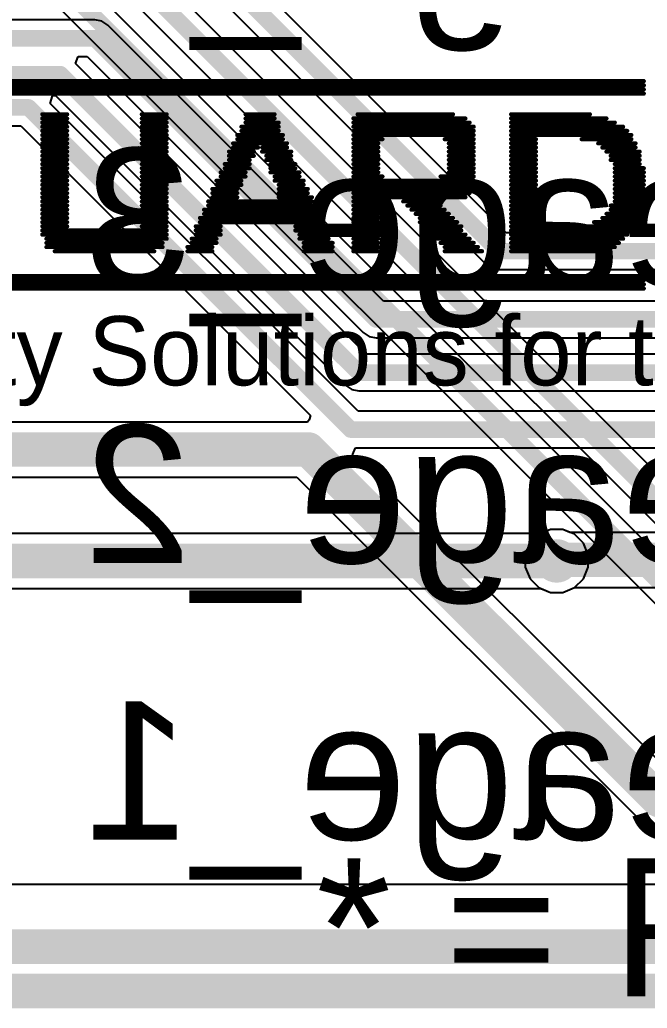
# Model space of a CAD drawing. Header units: millimetres. Extents: x -0.34 to 3.69, y -0.26 to 2.67.
# Drawn here: x 1.884 to 2.337, y -0.227 to 0.488 of the extents above; entities that cross this region are included whole.
import ezdxf

# ---------------------------------------------------------------- set-up
doc = ezdxf.new("R2010")
doc.units = ezdxf.units.MM
doc.header["$MEASUREMENT"] = 0
for name, color, linetype in [('BottomLayer', 5, 'Continuous'), ('BottomOverlay', 54, 'Continuous'), ('TopLayer', 1, 'Continuous'), ('TopOverlay', 2, 'Continuous'), ('ViaHoleLayer', 16, 'Continuous')]:
    doc.layers.add(name, color=color, linetype=linetype)
doc.styles.add('Agency FB', font='', dxfattribs={"height": 0.2})
doc.styles.add('Arial', font='', dxfattribs={"height": 0.2})
doc.styles.get('Agency FB').set_extended_font_data('Agency FB')
doc.styles.get('Arial').set_extended_font_data('Arial')

msp = doc.modelspace()

# ---------------------------------------------------------------- hatches: boundary and pattern name
at = {"layer": 'BottomLayer'}
h = msp.add_hatch(color=5, dxfattribs=at)
edge = h.paths.add_edge_path()
edge.add_arc((2.272, 0.097), 0.01575, 0, 360)
at = {"layer": 'TopLayer'}
h = msp.add_hatch(color=1, dxfattribs=at)
edge = h.paths.add_edge_path()
edge.add_arc((2.272, 0.097), 0.01575, 0, 360)
at = {"layer": 'ViaHoleLayer'}
h = msp.add_hatch(color=16, dxfattribs=at)
edge = h.paths.add_edge_path()
edge.add_arc((2.272, 0.097), 0.00984, 0, 360)

# ---------------------------------------------------------------- linework, layer by layer
at = {"layer": 'BottomLayer'}
for p, q in [((2.37049, 0.13425), (1.58837, 0.91637)), ((1.57351, 0.89375), (2.35563, 0.11163)), ((2.51249, -0.06575), (1.62037, 0.82637)), ((1.60551, 0.80375), (2.49763, -0.08837)), ((2.23549, 0.33425), (2.01275, 0.557)), ((1.994, 0.53825), (2.22063, 0.31163)), ((2.85079, 0.33425), (2.23549, 0.33425)), ((2.22063, 0.31163), (2.22493, 0.30875)), ((2.22493, 0.30875), (2.23, 0.30775)), ((2.23, 0.30775), (2.85079, 0.30775)), ((2.26056, 0.11688), (1.02024, 0.11688)), ((2.26748, 0.11975), (2.26056, 0.11688)), ((2.27652, 0.11975), (2.26748, 0.11975)), ((2.28489, 0.11628), (2.27652, 0.11975)), ((2.29128, 0.10989), (2.28489, 0.11628)), ((2.29475, 0.10152), (2.29128, 0.10989)), ((2.29475, 0.09248), (2.29475, 0.10152)), ((2.29128, 0.08411), (2.29475, 0.09248)), ((2.28489, 0.07772), (2.29128, 0.08411)), ((1.38785, 0.07712), (2.26056, 0.07712)), ((2.26056, 0.07712), (2.26748, 0.07425)), ((2.26748, 0.07425), (2.27652, 0.07425)), ((2.27652, 0.07425), (2.28489, 0.07772)), ((2.84944, -0.137), (1.57112, -0.137))]:
    msp.add_line(p, q, dxfattribs=at)
for points, const_width in [([(1.579, 0.907), (2.365, 0.121)], 0.012), ([(1.611, 0.817), (2.507, -0.079)], 0.012), ([(1.99, 0.561), (2.23, 0.321)], 0.012), ([(2.23, 0.321), (2.9155, 0.321)], 0.012), ([(1.012, 0.097), (2.272, 0.097)], 0.025), ([(1.588, -0.182), (3.01436, -0.182)], 0.025), ([(1.557, -0.214), (3.02761, -0.214)], 0.025)]:
    msp.add_lwpolyline(points, dxfattribs=dict(at, const_width=const_width))
for points, const_width in [([(2.227, 0.321, 1), (2.233, 0.321, 1)], 0.006), ([(2.227, 0.321, 1), (2.233, 0.321, 1)], 0.006), ([(2.26575, 0.097, 1), (2.27825, 0.097, 1)], 0.0125)]:
    msp.add_lwpolyline(points, format="xyb", close=True, dxfattribs=dict(at, const_width=const_width))
at = {"layer": 'TopLayer'}
for p, q in [((1.938, 0.48825), (1.39365, 0.48825)), ((1.94307, 0.48725), (1.938, 0.48825)), ((1.94737, 0.48437), (1.94307, 0.48725)), ((2.14683, 0.28492), (1.94737, 0.48437)), ((1.924, 0.45675), (1.92607, 0.46175)), ((1.92607, 0.46175), (1.93251, 0.46175)), ((1.93251, 0.46175), (2.13197, 0.26229)), ((2.13433, 0.24642), (1.924, 0.45675)), ((1.90582, 0.42793), (1.90753, 0.43329)), ((1.90753, 0.43329), (1.90961, 0.43364)), ((1.90961, 0.43364), (2.11946, 0.22379)), ((2.12849, 0.20525), (1.90582, 0.42793)), ((1.07161, 0.41175), (1.88451, 0.41175)), ((1.88451, 0.41175), (2.09402, 0.20223)), ((2.44108, 0.28492), (2.14683, 0.28492)), ((2.13197, 0.26229), (2.13627, 0.25942)), ((2.13627, 0.25942), (2.14134, 0.25841)), ((2.14134, 0.25841), (2.44108, 0.25841)), ((2.44242, 0.24642), (2.13433, 0.24642)), ((2.11946, 0.22379), (2.12376, 0.22092)), ((2.12376, 0.22092), (2.12884, 0.21991)), ((2.12884, 0.21991), (2.43973, 0.21991)), ((2.09402, 0.20223), (2.09298, 0.19911)), ((2.44356, 0.20525), (2.12849, 0.20525)), ((2.09173, 0.19745), (1.52644, 0.19745)), ((2.09298, 0.19911), (2.09173, 0.19745)), ((2.12437, 0.17375), (2.12644, 0.17875)), ((2.12644, 0.17875), (2.44356, 0.17875)), ((2.35424, -0.05612), (2.12437, 0.17375)), ((1.52644, 0.15769), (2.08419, 0.15769)), ((2.08419, 0.15769), (2.33194, -0.09006)), ((2.25911, 0.11628), (2.25272, 0.10989)), ((2.26748, 0.11975), (2.25911, 0.11628)), ((2.27652, 0.11975), (2.26748, 0.11975)), ((2.2816, 0.11764), (2.27652, 0.11975)), ((2.54353, 0.11764), (2.2816, 0.11764)), ((2.25272, 0.10989), (2.24925, 0.10152)), ((2.24925, 0.10152), (2.24925, 0.09248)), ((2.24925, 0.09248), (2.25272, 0.08411)), ((2.25272, 0.08411), (2.25911, 0.07772)), ((2.25911, 0.07772), (2.26748, 0.07425)), ((2.26748, 0.07425), (2.27652, 0.07425)), ((2.27652, 0.07425), (2.28489, 0.07772)), ((2.28489, 0.07772), (2.28505, 0.07788)), ((2.28505, 0.07788), (2.55176, 0.07788)), ((2.33194, -0.09006), (2.33839, -0.09437)), ((2.64996, -0.137), (1.52987, -0.137))]:
    msp.add_line(p, q, dxfattribs=at)
for points, const_width in [([(1.10363, 0.475), (1.938, 0.475)], 0.012), ([(1.938, 0.475), (2.14134, 0.27166)], 0.012), ([(1.08827, 0.449), (1.913, 0.449)], 0.012), ([(1.913, 0.449), (2.12884, 0.23316)], 0.012), ([(1.07161, 0.425), (1.89, 0.425)], 0.012), ([(1.89, 0.425), (2.123, 0.192)], 0.012), ([(2.14134, 0.27166), (2.46, 0.27166)], 0.012), ([(2.12884, 0.23316), (2.45784, 0.23316)], 0.012), ([(2.123, 0.192), (2.46247, 0.192)], 0.012), ([(1.515, 0.17757), (2.09243, 0.17757)], 0.025), ([(2.09243, 0.17757), (2.346, -0.076)], 0.025), ([(2.272, 0.097), (2.27276, 0.09776)], 0.025), ([(2.27276, 0.09776), (2.55176, 0.09776)], 0.025), ([(2.346, -0.076), (2.6715, -0.076)], 0.025)]:
    msp.add_lwpolyline(points, dxfattribs=dict(at, const_width=const_width))
for points, const_width in [([(1.935, 0.475, 1), (1.941, 0.475, 1)], 0.006), ([(1.935, 0.475, 1), (1.941, 0.475, 1)], 0.006), ([(1.91, 0.449, 1), (1.916, 0.449, 1)], 0.006), ([(1.91, 0.449, 1), (1.916, 0.449, 1)], 0.006), ([(1.887, 0.425, 1), (1.893, 0.425, 1)], 0.006), ([(1.887, 0.425, 1), (1.893, 0.425, 1)], 0.006), ([(2.13834, 0.27166, 1), (2.14434, 0.27166, 1)], 0.006), ([(2.13834, 0.27166, 1), (2.14434, 0.27166, 1)], 0.006), ([(2.12584, 0.23316, 1), (2.13184, 0.23316, 1)], 0.006), ([(2.12584, 0.23316, 1), (2.13184, 0.23316, 1)], 0.006), ([(2.12, 0.192, 1), (2.126, 0.192, 1)], 0.006), ([(2.12, 0.192, 1), (2.126, 0.192, 1)], 0.006), ([(2.08618, 0.17757, 1), (2.09868, 0.17757, 1)], 0.0125), ([(2.08618, 0.17757, 1), (2.09868, 0.17757, 1)], 0.0125), ([(2.26575, 0.097, 1), (2.27825, 0.097, 1)], 0.0125), ([(2.26651, 0.09776, 1), (2.27901, 0.09776, 1)], 0.0125), ([(2.26651, 0.09776, 1), (2.27901, 0.09776, 1)], 0.0125), ([(2.33975, -0.076, 1), (2.35225, -0.076, 1)], 0.0125), ([(2.33975, -0.076, 1), (2.35225, -0.076, 1)], 0.0125)]:
    msp.add_lwpolyline(points, format="xyb", close=True, dxfattribs=dict(at, const_width=const_width))
at = {"layer": 'TopOverlay', "const_width": 0.003}
for points in [[(1.729, 0.444), (2.335, 0.444)], [(1.732, 0.441), (2.335, 0.441)], [(1.732, 0.438), (2.335, 0.438)], [(1.735, 0.435), (2.335, 0.435)], [(1.9, 0.42), (1.918, 0.42)], [(1.9, 0.417), (1.918, 0.417)], [(1.9, 0.414), (1.918, 0.414)], [(1.972, 0.42), (1.99, 0.42)], [(1.972, 0.417), (1.99, 0.417)], [(1.972, 0.414), (1.99, 0.414)], [(2.047, 0.42), (2.068, 0.42)], [(2.047, 0.417), (2.068, 0.417)], [(2.047, 0.414), (2.071, 0.414)], [(2.125, 0.417), (2.206, 0.417)], [(2.125, 0.414), (2.209, 0.414)], [(2.128, 0.42), (2.197, 0.42)], [(2.239, 0.42), (2.296, 0.42)], [(2.239, 0.417), (2.308, 0.417)], [(2.239, 0.414), (2.314, 0.414)], [(1.9, 0.411), (1.918, 0.411)], [(1.9, 0.408), (1.918, 0.408)], [(1.972, 0.411), (1.99, 0.411)], [(1.972, 0.408), (1.99, 0.408)], [(2.044, 0.411), (2.071, 0.411)], [(2.044, 0.408), (2.071, 0.408)], [(2.125, 0.411), (2.212, 0.411)], [(2.125, 0.408), (2.212, 0.408)], [(2.239, 0.411), (2.32, 0.411)], [(2.239, 0.408), (2.323, 0.408)], [(1.9, 0.405), (1.918, 0.405)], [(1.9, 0.402), (1.918, 0.402)], [(1.9, 0.399), (1.918, 0.399)], [(1.972, 0.405), (1.99, 0.405)], [(1.972, 0.402), (1.99, 0.402)], [(1.972, 0.399), (1.99, 0.399)], [(2.038, 0.399), (2.077, 0.399)], [(2.041, 0.405), (2.074, 0.405)], [(2.041, 0.402), (2.074, 0.402)], [(2.125, 0.405), (2.212, 0.405)], [(2.125, 0.402), (2.146, 0.402)], [(2.125, 0.399), (2.143, 0.399)], [(2.191, 0.402), (2.212, 0.402)], [(2.194, 0.399), (2.212, 0.399)], [(2.239, 0.405), (2.326, 0.405)], [(2.239, 0.402), (2.257, 0.402)], [(2.239, 0.399), (2.257, 0.399)], [(2.29, 0.402), (2.326, 0.402)], [(2.302, 0.399), (2.329, 0.399)], [(1.9, 0.396), (1.918, 0.396)], [(1.9, 0.393), (1.918, 0.393)], [(1.972, 0.396), (1.99, 0.396)], [(1.972, 0.393), (1.99, 0.393)], [(2.035, 0.393), (2.053, 0.393)], [(2.038, 0.396), (2.056, 0.396)], [(2.059, 0.396), (2.077, 0.396)], [(2.059, 0.393), (2.08, 0.393)], [(2.125, 0.396), (2.143, 0.396)], [(2.125, 0.393), (2.143, 0.393)], [(2.194, 0.396), (2.212, 0.396)], [(2.194, 0.393), (2.212, 0.393)], [(2.239, 0.396), (2.257, 0.396)], [(2.239, 0.393), (2.257, 0.393)], [(2.305, 0.396), (2.329, 0.396)], [(2.308, 0.393), (2.332, 0.393)], [(1.9, 0.39), (1.918, 0.39)], [(1.9, 0.387), (1.918, 0.387)], [(1.972, 0.39), (1.99, 0.39)], [(1.972, 0.387), (1.99, 0.387)], [(2.035, 0.39), (2.053, 0.39)], [(2.035, 0.387), (2.05, 0.387)], [(2.062, 0.39), (2.08, 0.39)], [(2.062, 0.387), (2.08, 0.387)], [(2.125, 0.39), (2.143, 0.39)], [(2.125, 0.387), (2.143, 0.387)], [(2.194, 0.39), (2.212, 0.39)], [(2.194, 0.387), (2.212, 0.387)], [(2.239, 0.39), (2.257, 0.39)], [(2.239, 0.387), (2.257, 0.387)], [(2.311, 0.39), (2.332, 0.39)], [(2.311, 0.387), (2.332, 0.387)], [(1.9, 0.384), (1.918, 0.384)], [(1.9, 0.381), (1.918, 0.381)], [(1.9, 0.378), (1.918, 0.378)], [(1.972, 0.384), (1.99, 0.384)], [(1.972, 0.381), (1.99, 0.381)], [(1.972, 0.378), (1.99, 0.378)], [(2.029, 0.378), (2.047, 0.378)], [(2.032, 0.384), (2.05, 0.384)], [(2.032, 0.381), (2.05, 0.381)], [(2.065, 0.384), (2.083, 0.384)], [(2.065, 0.381), (2.083, 0.381)], [(2.065, 0.378), (2.086, 0.378)], [(2.125, 0.384), (2.143, 0.384)], [(2.125, 0.381), (2.143, 0.381)], [(2.125, 0.378), (2.143, 0.378)], [(2.194, 0.384), (2.212, 0.384)], [(2.194, 0.381), (2.212, 0.381)], [(2.194, 0.378), (2.212, 0.378)], [(2.239, 0.384), (2.257, 0.384)], [(2.239, 0.381), (2.257, 0.381)], [(2.239, 0.378), (2.257, 0.378)], [(2.314, 0.384), (2.332, 0.384)], [(2.314, 0.381), (2.335, 0.381)], [(2.314, 0.378), (2.335, 0.378)], [(1.9, 0.375), (1.918, 0.375)], [(1.9, 0.372), (1.918, 0.372)], [(1.972, 0.375), (1.99, 0.375)], [(1.972, 0.372), (1.99, 0.372)], [(2.026, 0.372), (2.044, 0.372)], [(2.029, 0.375), (2.047, 0.375)], [(2.068, 0.375), (2.086, 0.375)], [(2.068, 0.372), (2.089, 0.372)], [(2.125, 0.375), (2.146, 0.375)], [(2.125, 0.372), (2.212, 0.372)], [(2.188, 0.375), (2.212, 0.375)], [(2.239, 0.375), (2.257, 0.375)], [(2.239, 0.372), (2.257, 0.372)], [(2.314, 0.375), (2.335, 0.375)], [(2.314, 0.372), (2.335, 0.372)], [(1.9, 0.369), (1.918, 0.369)], [(1.9, 0.366), (1.918, 0.366)], [(1.972, 0.369), (1.99, 0.369)], [(1.972, 0.366), (1.99, 0.366)], [(2.023, 0.366), (2.041, 0.366)], [(2.026, 0.369), (2.044, 0.369)], [(2.071, 0.369), (2.089, 0.369)], [(2.071, 0.366), (2.092, 0.366)], [(2.125, 0.369), (2.212, 0.369)], [(2.125, 0.366), (2.209, 0.366)], [(2.239, 0.369), (2.257, 0.369)], [(2.239, 0.366), (2.257, 0.366)], [(2.314, 0.369), (2.335, 0.369)], [(2.314, 0.366), (2.335, 0.366)], [(1.9, 0.363), (1.918, 0.363)], [(1.9, 0.36), (1.918, 0.36)], [(1.9, 0.357), (1.918, 0.357)], [(1.972, 0.363), (1.99, 0.363)], [(1.972, 0.36), (1.99, 0.36)], [(1.972, 0.357), (1.99, 0.357)], [(2.02, 0.357), (2.095, 0.357)], [(2.023, 0.363), (2.041, 0.363)], [(2.023, 0.36), (2.041, 0.36)], [(2.071, 0.363), (2.092, 0.363)], [(2.071, 0.36), (2.095, 0.36)], [(2.125, 0.363), (2.209, 0.363)], [(2.125, 0.36), (2.206, 0.36)], [(2.125, 0.357), (2.146, 0.357)], [(2.161, 0.357), (2.185, 0.357)], [(2.239, 0.363), (2.257, 0.363)], [(2.239, 0.36), (2.257, 0.36)], [(2.239, 0.357), (2.257, 0.357)], [(2.314, 0.363), (2.335, 0.363)], [(2.314, 0.36), (2.335, 0.36)], [(2.314, 0.357), (2.332, 0.357)], [(1.9, 0.354), (1.918, 0.354)], [(1.9, 0.351), (1.918, 0.351)], [(1.972, 0.354), (1.99, 0.354)], [(1.972, 0.351), (1.99, 0.351)], [(2.017, 0.351), (2.098, 0.351)], [(2.02, 0.354), (2.095, 0.354)], [(2.125, 0.354), (2.143, 0.354)], [(2.125, 0.351), (2.143, 0.351)], [(2.164, 0.354), (2.188, 0.354)], [(2.167, 0.351), (2.191, 0.351)], [(2.239, 0.354), (2.257, 0.354)], [(2.239, 0.351), (2.257, 0.351)], [(2.311, 0.354), (2.332, 0.354)], [(2.311, 0.351), (2.332, 0.351)], [(1.9, 0.348), (1.918, 0.348)], [(1.9, 0.345), (1.918, 0.345)], [(1.9, 0.342), (1.918, 0.342)], [(1.972, 0.348), (1.99, 0.348)], [(1.972, 0.345), (1.99, 0.345)], [(1.972, 0.342), (1.99, 0.342)], [(2.014, 0.345), (2.101, 0.345)], [(2.014, 0.342), (2.101, 0.342)], [(2.017, 0.348), (2.098, 0.348)], [(2.125, 0.348), (2.143, 0.348)], [(2.125, 0.345), (2.143, 0.345)], [(2.125, 0.342), (2.143, 0.342)], [(2.17, 0.348), (2.194, 0.348)], [(2.173, 0.345), (2.197, 0.345)], [(2.173, 0.342), (2.2, 0.342)], [(2.239, 0.348), (2.257, 0.348)], [(2.239, 0.345), (2.257, 0.345)], [(2.239, 0.342), (2.257, 0.342)], [(2.299, 0.342), (2.329, 0.342)], [(2.305, 0.345), (2.329, 0.345)], [(2.308, 0.348), (2.332, 0.348)], [(1.9, 0.339), (1.918, 0.339)], [(1.9, 0.336), (1.99, 0.336)], [(1.972, 0.339), (1.99, 0.339)], [(2.011, 0.339), (2.029, 0.339)], [(2.011, 0.336), (2.029, 0.336)], [(2.083, 0.339), (2.104, 0.339)], [(2.083, 0.336), (2.104, 0.336)], [(2.125, 0.339), (2.143, 0.339)], [(2.125, 0.336), (2.143, 0.336)], [(2.176, 0.339), (2.203, 0.339)], [(2.179, 0.336), (2.203, 0.336)], [(2.239, 0.339), (2.257, 0.339)], [(2.239, 0.336), (2.326, 0.336)], [(2.29, 0.339), (2.326, 0.339)], [(1.9, 0.333), (1.99, 0.333)], [(1.903, 0.33), (1.99, 0.33)], [(2.008, 0.33), (2.026, 0.33)], [(2.011, 0.333), (2.029, 0.333)], [(2.086, 0.333), (2.107, 0.333)], [(2.086, 0.33), (2.107, 0.33)], [(2.125, 0.333), (2.143, 0.333)], [(2.125, 0.33), (2.143, 0.33)], [(2.182, 0.333), (2.206, 0.333)], [(2.185, 0.33), (2.209, 0.33)], [(2.239, 0.333), (2.323, 0.333)], [(2.239, 0.33), (2.32, 0.33)], [(1.903, 0.327), (1.987, 0.327)], [(1.903, 0.324), (1.987, 0.324)], [(1.909, 0.321), (1.981, 0.321)], [(2.005, 0.324), (2.023, 0.324)], [(2.005, 0.321), (2.023, 0.321)], [(2.008, 0.327), (2.026, 0.327)], [(2.089, 0.327), (2.11, 0.327)], [(2.089, 0.324), (2.11, 0.324)], [(2.089, 0.321), (2.11, 0.321)], [(2.125, 0.327), (2.143, 0.327)], [(2.125, 0.324), (2.143, 0.324)], [(2.125, 0.321), (2.143, 0.321)], [(2.188, 0.327), (2.212, 0.327)], [(2.191, 0.324), (2.215, 0.324)], [(2.191, 0.321), (2.218, 0.321)], [(2.239, 0.327), (2.317, 0.327)], [(2.239, 0.324), (2.314, 0.324)], [(2.239, 0.321), (2.305, 0.321)], [(1.687, 0.3), (2.335, 0.3)], [(1.693, 0.303), (2.335, 0.303)], [(1.678, 0.294), (2.335, 0.294)], [(1.684, 0.297), (2.335, 0.297)]]:
    msp.add_lwpolyline(points, dxfattribs=at)
at = {"layer": 'TopOverlay', "const_width": 0.0015}
for points in [[(2.33425, 0.444, 1), (2.33575, 0.444, 1)], [(2.33425, 0.441, 1), (2.33575, 0.441, 1)], [(2.33425, 0.438, 1), (2.33575, 0.438, 1)], [(2.33425, 0.435, 1), (2.33575, 0.435, 1)], [(1.89925, 0.42, 1), (1.90075, 0.42, 1)], [(1.89925, 0.417, 1), (1.90075, 0.417, 1)], [(1.89925, 0.414, 1), (1.90075, 0.414, 1)], [(1.91725, 0.42, 1), (1.91875, 0.42, 1)], [(1.91725, 0.417, 1), (1.91875, 0.417, 1)], [(1.91725, 0.414, 1), (1.91875, 0.414, 1)], [(1.97125, 0.42, 1), (1.97275, 0.42, 1)], [(1.97125, 0.417, 1), (1.97275, 0.417, 1)], [(1.97125, 0.414, 1), (1.97275, 0.414, 1)], [(1.98925, 0.42, 1), (1.99075, 0.42, 1)], [(1.98925, 0.417, 1), (1.99075, 0.417, 1)], [(1.98925, 0.414, 1), (1.99075, 0.414, 1)], [(2.04625, 0.42, 1), (2.04775, 0.42, 1)], [(2.04625, 0.417, 1), (2.04775, 0.417, 1)], [(2.04625, 0.414, 1), (2.04775, 0.414, 1)], [(2.06725, 0.42, 1), (2.06875, 0.42, 1)], [(2.06725, 0.417, 1), (2.06875, 0.417, 1)], [(2.07025, 0.414, 1), (2.07175, 0.414, 1)], [(2.12425, 0.417, 1), (2.12575, 0.417, 1)], [(2.12425, 0.414, 1), (2.12575, 0.414, 1)], [(2.12725, 0.42, 1), (2.12875, 0.42, 1)], [(2.19625, 0.42, 1), (2.19775, 0.42, 1)], [(2.20525, 0.417, 1), (2.20675, 0.417, 1)], [(2.20825, 0.414, 1), (2.20975, 0.414, 1)], [(2.23825, 0.42, 1), (2.23975, 0.42, 1)], [(2.23825, 0.417, 1), (2.23975, 0.417, 1)], [(2.23825, 0.414, 1), (2.23975, 0.414, 1)], [(2.29525, 0.42, 1), (2.29675, 0.42, 1)], [(2.30725, 0.417, 1), (2.30875, 0.417, 1)], [(2.31325, 0.414, 1), (2.31475, 0.414, 1)], [(1.89925, 0.411, 1), (1.90075, 0.411, 1)], [(1.89925, 0.408, 1), (1.90075, 0.408, 1)], [(1.91725, 0.411, 1), (1.91875, 0.411, 1)], [(1.91725, 0.408, 1), (1.91875, 0.408, 1)], [(1.97125, 0.411, 1), (1.97275, 0.411, 1)], [(1.97125, 0.408, 1), (1.97275, 0.408, 1)], [(1.98925, 0.411, 1), (1.99075, 0.411, 1)], [(1.98925, 0.408, 1), (1.99075, 0.408, 1)], [(2.04325, 0.411, 1), (2.04475, 0.411, 1)], [(2.04325, 0.408, 1), (2.04475, 0.408, 1)], [(2.07025, 0.411, 1), (2.07175, 0.411, 1)], [(2.07025, 0.408, 1), (2.07175, 0.408, 1)], [(2.12425, 0.411, 1), (2.12575, 0.411, 1)], [(2.12425, 0.408, 1), (2.12575, 0.408, 1)], [(2.21125, 0.411, 1), (2.21275, 0.411, 1)], [(2.21125, 0.408, 1), (2.21275, 0.408, 1)], [(2.23825, 0.411, 1), (2.23975, 0.411, 1)], [(2.23825, 0.408, 1), (2.23975, 0.408, 1)], [(2.31925, 0.411, 1), (2.32075, 0.411, 1)], [(2.32225, 0.408, 1), (2.32375, 0.408, 1)], [(1.89925, 0.405, 1), (1.90075, 0.405, 1)], [(1.89925, 0.402, 1), (1.90075, 0.402, 1)], [(1.89925, 0.399, 1), (1.90075, 0.399, 1)], [(1.91725, 0.405, 1), (1.91875, 0.405, 1)], [(1.91725, 0.402, 1), (1.91875, 0.402, 1)], [(1.91725, 0.399, 1), (1.91875, 0.399, 1)], [(1.97125, 0.405, 1), (1.97275, 0.405, 1)], [(1.97125, 0.402, 1), (1.97275, 0.402, 1)], [(1.97125, 0.399, 1), (1.97275, 0.399, 1)], [(1.98925, 0.405, 1), (1.99075, 0.405, 1)], [(1.98925, 0.402, 1), (1.99075, 0.402, 1)], [(1.98925, 0.399, 1), (1.99075, 0.399, 1)], [(2.03725, 0.399, 1), (2.03875, 0.399, 1)], [(2.04025, 0.405, 1), (2.04175, 0.405, 1)], [(2.04025, 0.402, 1), (2.04175, 0.402, 1)], [(2.07325, 0.405, 1), (2.07475, 0.405, 1)], [(2.07325, 0.402, 1), (2.07475, 0.402, 1)], [(2.07625, 0.399, 1), (2.07775, 0.399, 1)], [(2.12425, 0.405, 1), (2.12575, 0.405, 1)], [(2.12425, 0.402, 1), (2.12575, 0.402, 1)], [(2.12425, 0.399, 1), (2.12575, 0.399, 1)], [(2.14225, 0.399, 1), (2.14375, 0.399, 1)], [(2.14525, 0.402, 1), (2.14675, 0.402, 1)], [(2.19025, 0.402, 1), (2.19175, 0.402, 1)], [(2.19325, 0.399, 1), (2.19475, 0.399, 1)], [(2.21125, 0.405, 1), (2.21275, 0.405, 1)], [(2.21125, 0.402, 1), (2.21275, 0.402, 1)], [(2.21125, 0.399, 1), (2.21275, 0.399, 1)], [(2.23825, 0.405, 1), (2.23975, 0.405, 1)], [(2.23825, 0.402, 1), (2.23975, 0.402, 1)], [(2.23825, 0.399, 1), (2.23975, 0.399, 1)], [(2.25625, 0.402, 1), (2.25775, 0.402, 1)], [(2.25625, 0.399, 1), (2.25775, 0.399, 1)], [(2.28925, 0.402, 1), (2.29075, 0.402, 1)], [(2.30125, 0.399, 1), (2.30275, 0.399, 1)], [(2.32525, 0.405, 1), (2.32675, 0.405, 1)], [(2.32525, 0.402, 1), (2.32675, 0.402, 1)], [(2.32825, 0.399, 1), (2.32975, 0.399, 1)], [(1.89925, 0.396, 1), (1.90075, 0.396, 1)], [(1.89925, 0.393, 1), (1.90075, 0.393, 1)], [(1.91725, 0.396, 1), (1.91875, 0.396, 1)], [(1.91725, 0.393, 1), (1.91875, 0.393, 1)], [(1.97125, 0.396, 1), (1.97275, 0.396, 1)], [(1.97125, 0.393, 1), (1.97275, 0.393, 1)], [(1.98925, 0.396, 1), (1.99075, 0.396, 1)], [(1.98925, 0.393, 1), (1.99075, 0.393, 1)], [(2.03425, 0.393, 1), (2.03575, 0.393, 1)], [(2.03725, 0.396, 1), (2.03875, 0.396, 1)], [(2.05225, 0.393, 1), (2.05375, 0.393, 1)], [(2.05525, 0.396, 1), (2.05675, 0.396, 1)], [(2.05825, 0.396, 1), (2.05975, 0.396, 1)], [(2.05825, 0.393, 1), (2.05975, 0.393, 1)], [(2.07625, 0.396, 1), (2.07775, 0.396, 1)], [(2.07925, 0.393, 1), (2.08075, 0.393, 1)], [(2.12425, 0.396, 1), (2.12575, 0.396, 1)], [(2.12425, 0.393, 1), (2.12575, 0.393, 1)], [(2.14225, 0.396, 1), (2.14375, 0.396, 1)], [(2.14225, 0.393, 1), (2.14375, 0.393, 1)], [(2.19325, 0.396, 1), (2.19475, 0.396, 1)], [(2.19325, 0.393, 1), (2.19475, 0.393, 1)], [(2.21125, 0.396, 1), (2.21275, 0.396, 1)], [(2.21125, 0.393, 1), (2.21275, 0.393, 1)], [(2.23825, 0.396, 1), (2.23975, 0.396, 1)], [(2.23825, 0.393, 1), (2.23975, 0.393, 1)], [(2.25625, 0.396, 1), (2.25775, 0.396, 1)], [(2.25625, 0.393, 1), (2.25775, 0.393, 1)], [(2.30425, 0.396, 1), (2.30575, 0.396, 1)], [(2.30725, 0.393, 1), (2.30875, 0.393, 1)], [(2.32825, 0.396, 1), (2.32975, 0.396, 1)], [(2.33125, 0.393, 1), (2.33275, 0.393, 1)], [(1.89925, 0.39, 1), (1.90075, 0.39, 1)], [(1.89925, 0.387, 1), (1.90075, 0.387, 1)], [(1.91725, 0.39, 1), (1.91875, 0.39, 1)], [(1.91725, 0.387, 1), (1.91875, 0.387, 1)], [(1.97125, 0.39, 1), (1.97275, 0.39, 1)], [(1.97125, 0.387, 1), (1.97275, 0.387, 1)], [(1.98925, 0.39, 1), (1.99075, 0.39, 1)], [(1.98925, 0.387, 1), (1.99075, 0.387, 1)], [(2.03425, 0.39, 1), (2.03575, 0.39, 1)], [(2.03425, 0.387, 1), (2.03575, 0.387, 1)], [(2.04925, 0.387, 1), (2.05075, 0.387, 1)], [(2.05225, 0.39, 1), (2.05375, 0.39, 1)], [(2.06125, 0.39, 1), (2.06275, 0.39, 1)], [(2.06125, 0.387, 1), (2.06275, 0.387, 1)], [(2.07925, 0.39, 1), (2.08075, 0.39, 1)], [(2.07925, 0.387, 1), (2.08075, 0.387, 1)], [(2.12425, 0.39, 1), (2.12575, 0.39, 1)], [(2.12425, 0.387, 1), (2.12575, 0.387, 1)], [(2.14225, 0.39, 1), (2.14375, 0.39, 1)], [(2.14225, 0.387, 1), (2.14375, 0.387, 1)], [(2.19325, 0.39, 1), (2.19475, 0.39, 1)], [(2.19325, 0.387, 1), (2.19475, 0.387, 1)], [(2.21125, 0.39, 1), (2.21275, 0.39, 1)], [(2.21125, 0.387, 1), (2.21275, 0.387, 1)], [(2.23825, 0.39, 1), (2.23975, 0.39, 1)], [(2.23825, 0.387, 1), (2.23975, 0.387, 1)], [(2.25625, 0.39, 1), (2.25775, 0.39, 1)], [(2.25625, 0.387, 1), (2.25775, 0.387, 1)], [(2.31025, 0.39, 1), (2.31175, 0.39, 1)], [(2.31025, 0.387, 1), (2.31175, 0.387, 1)], [(2.33125, 0.39, 1), (2.33275, 0.39, 1)], [(2.33125, 0.387, 1), (2.33275, 0.387, 1)], [(1.89925, 0.384, 1), (1.90075, 0.384, 1)], [(1.89925, 0.381, 1), (1.90075, 0.381, 1)], [(1.89925, 0.378, 1), (1.90075, 0.378, 1)], [(1.91725, 0.384, 1), (1.91875, 0.384, 1)], [(1.91725, 0.381, 1), (1.91875, 0.381, 1)], [(1.91725, 0.378, 1), (1.91875, 0.378, 1)], [(1.97125, 0.384, 1), (1.97275, 0.384, 1)], [(1.97125, 0.381, 1), (1.97275, 0.381, 1)], [(1.97125, 0.378, 1), (1.97275, 0.378, 1)], [(1.98925, 0.384, 1), (1.99075, 0.384, 1)], [(1.98925, 0.381, 1), (1.99075, 0.381, 1)], [(1.98925, 0.378, 1), (1.99075, 0.378, 1)], [(2.02825, 0.378, 1), (2.02975, 0.378, 1)], [(2.03125, 0.384, 1), (2.03275, 0.384, 1)], [(2.03125, 0.381, 1), (2.03275, 0.381, 1)], [(2.04625, 0.378, 1), (2.04775, 0.378, 1)], [(2.04925, 0.384, 1), (2.05075, 0.384, 1)], [(2.04925, 0.381, 1), (2.05075, 0.381, 1)], [(2.06425, 0.384, 1), (2.06575, 0.384, 1)], [(2.06425, 0.381, 1), (2.06575, 0.381, 1)], [(2.06425, 0.378, 1), (2.06575, 0.378, 1)], [(2.08225, 0.384, 1), (2.08375, 0.384, 1)], [(2.08225, 0.381, 1), (2.08375, 0.381, 1)], [(2.08525, 0.378, 1), (2.08675, 0.378, 1)], [(2.12425, 0.384, 1), (2.12575, 0.384, 1)], [(2.12425, 0.381, 1), (2.12575, 0.381, 1)], [(2.12425, 0.378, 1), (2.12575, 0.378, 1)], [(2.14225, 0.384, 1), (2.14375, 0.384, 1)], [(2.14225, 0.381, 1), (2.14375, 0.381, 1)], [(2.14225, 0.378, 1), (2.14375, 0.378, 1)], [(2.19325, 0.384, 1), (2.19475, 0.384, 1)], [(2.19325, 0.381, 1), (2.19475, 0.381, 1)], [(2.19325, 0.378, 1), (2.19475, 0.378, 1)], [(2.21125, 0.384, 1), (2.21275, 0.384, 1)], [(2.21125, 0.381, 1), (2.21275, 0.381, 1)], [(2.21125, 0.378, 1), (2.21275, 0.378, 1)], [(2.23825, 0.384, 1), (2.23975, 0.384, 1)], [(2.23825, 0.381, 1), (2.23975, 0.381, 1)], [(2.23825, 0.378, 1), (2.23975, 0.378, 1)], [(2.25625, 0.384, 1), (2.25775, 0.384, 1)], [(2.25625, 0.381, 1), (2.25775, 0.381, 1)], [(2.25625, 0.378, 1), (2.25775, 0.378, 1)], [(2.31325, 0.384, 1), (2.31475, 0.384, 1)], [(2.31325, 0.381, 1), (2.31475, 0.381, 1)], [(2.31325, 0.378, 1), (2.31475, 0.378, 1)], [(2.33125, 0.384, 1), (2.33275, 0.384, 1)], [(2.33425, 0.381, 1), (2.33575, 0.381, 1)], [(2.33425, 0.378, 1), (2.33575, 0.378, 1)], [(1.89925, 0.375, 1), (1.90075, 0.375, 1)], [(1.89925, 0.372, 1), (1.90075, 0.372, 1)], [(1.91725, 0.375, 1), (1.91875, 0.375, 1)], [(1.91725, 0.372, 1), (1.91875, 0.372, 1)], [(1.97125, 0.375, 1), (1.97275, 0.375, 1)], [(1.97125, 0.372, 1), (1.97275, 0.372, 1)], [(1.98925, 0.375, 1), (1.99075, 0.375, 1)], [(1.98925, 0.372, 1), (1.99075, 0.372, 1)], [(2.02525, 0.372, 1), (2.02675, 0.372, 1)], [(2.02825, 0.375, 1), (2.02975, 0.375, 1)], [(2.04325, 0.372, 1), (2.04475, 0.372, 1)], [(2.04625, 0.375, 1), (2.04775, 0.375, 1)], [(2.06725, 0.375, 1), (2.06875, 0.375, 1)], [(2.06725, 0.372, 1), (2.06875, 0.372, 1)], [(2.08525, 0.375, 1), (2.08675, 0.375, 1)], [(2.08825, 0.372, 1), (2.08975, 0.372, 1)], [(2.12425, 0.375, 1), (2.12575, 0.375, 1)], [(2.12425, 0.372, 1), (2.12575, 0.372, 1)], [(2.14525, 0.375, 1), (2.14675, 0.375, 1)], [(2.18725, 0.375, 1), (2.18875, 0.375, 1)], [(2.21125, 0.375, 1), (2.21275, 0.375, 1)], [(2.21125, 0.372, 1), (2.21275, 0.372, 1)], [(2.23825, 0.375, 1), (2.23975, 0.375, 1)], [(2.23825, 0.372, 1), (2.23975, 0.372, 1)], [(2.25625, 0.375, 1), (2.25775, 0.375, 1)], [(2.25625, 0.372, 1), (2.25775, 0.372, 1)], [(2.31325, 0.375, 1), (2.31475, 0.375, 1)], [(2.31325, 0.372, 1), (2.31475, 0.372, 1)], [(2.33425, 0.375, 1), (2.33575, 0.375, 1)], [(2.33425, 0.372, 1), (2.33575, 0.372, 1)], [(1.89925, 0.369, 1), (1.90075, 0.369, 1)], [(1.89925, 0.366, 1), (1.90075, 0.366, 1)], [(1.91725, 0.369, 1), (1.91875, 0.369, 1)], [(1.91725, 0.366, 1), (1.91875, 0.366, 1)], [(1.97125, 0.369, 1), (1.97275, 0.369, 1)], [(1.97125, 0.366, 1), (1.97275, 0.366, 1)], [(1.98925, 0.369, 1), (1.99075, 0.369, 1)], [(1.98925, 0.366, 1), (1.99075, 0.366, 1)], [(2.02225, 0.366, 1), (2.02375, 0.366, 1)], [(2.02525, 0.369, 1), (2.02675, 0.369, 1)], [(2.04025, 0.366, 1), (2.04175, 0.366, 1)], [(2.04325, 0.369, 1), (2.04475, 0.369, 1)], [(2.07025, 0.369, 1), (2.07175, 0.369, 1)], [(2.07025, 0.366, 1), (2.07175, 0.366, 1)], [(2.08825, 0.369, 1), (2.08975, 0.369, 1)], [(2.09125, 0.366, 1), (2.09275, 0.366, 1)], [(2.12425, 0.369, 1), (2.12575, 0.369, 1)], [(2.12425, 0.366, 1), (2.12575, 0.366, 1)], [(2.20825, 0.366, 1), (2.20975, 0.366, 1)], [(2.21125, 0.369, 1), (2.21275, 0.369, 1)], [(2.23825, 0.369, 1), (2.23975, 0.369, 1)], [(2.23825, 0.366, 1), (2.23975, 0.366, 1)], [(2.25625, 0.369, 1), (2.25775, 0.369, 1)], [(2.25625, 0.366, 1), (2.25775, 0.366, 1)], [(2.31325, 0.369, 1), (2.31475, 0.369, 1)], [(2.31325, 0.366, 1), (2.31475, 0.366, 1)], [(2.33425, 0.369, 1), (2.33575, 0.369, 1)], [(2.33425, 0.366, 1), (2.33575, 0.366, 1)], [(1.89925, 0.363, 1), (1.90075, 0.363, 1)], [(1.89925, 0.36, 1), (1.90075, 0.36, 1)], [(1.89925, 0.357, 1), (1.90075, 0.357, 1)], [(1.91725, 0.363, 1), (1.91875, 0.363, 1)], [(1.91725, 0.36, 1), (1.91875, 0.36, 1)], [(1.91725, 0.357, 1), (1.91875, 0.357, 1)], [(1.97125, 0.363, 1), (1.97275, 0.363, 1)], [(1.97125, 0.36, 1), (1.97275, 0.36, 1)], [(1.97125, 0.357, 1), (1.97275, 0.357, 1)], [(1.98925, 0.363, 1), (1.99075, 0.363, 1)], [(1.98925, 0.36, 1), (1.99075, 0.36, 1)], [(1.98925, 0.357, 1), (1.99075, 0.357, 1)], [(2.01925, 0.357, 1), (2.02075, 0.357, 1)], [(2.02225, 0.363, 1), (2.02375, 0.363, 1)], [(2.02225, 0.36, 1), (2.02375, 0.36, 1)], [(2.04025, 0.363, 1), (2.04175, 0.363, 1)], [(2.04025, 0.36, 1), (2.04175, 0.36, 1)], [(2.07025, 0.363, 1), (2.07175, 0.363, 1)], [(2.07025, 0.36, 1), (2.07175, 0.36, 1)], [(2.09125, 0.363, 1), (2.09275, 0.363, 1)], [(2.09425, 0.36, 1), (2.09575, 0.36, 1)], [(2.09425, 0.357, 1), (2.09575, 0.357, 1)], [(2.12425, 0.363, 1), (2.12575, 0.363, 1)], [(2.12425, 0.36, 1), (2.12575, 0.36, 1)], [(2.12425, 0.357, 1), (2.12575, 0.357, 1)], [(2.14525, 0.357, 1), (2.14675, 0.357, 1)], [(2.16025, 0.357, 1), (2.16175, 0.357, 1)], [(2.18425, 0.357, 1), (2.18575, 0.357, 1)], [(2.20525, 0.36, 1), (2.20675, 0.36, 1)], [(2.20825, 0.363, 1), (2.20975, 0.363, 1)], [(2.23825, 0.363, 1), (2.23975, 0.363, 1)], [(2.23825, 0.36, 1), (2.23975, 0.36, 1)], [(2.23825, 0.357, 1), (2.23975, 0.357, 1)], [(2.25625, 0.363, 1), (2.25775, 0.363, 1)], [(2.25625, 0.36, 1), (2.25775, 0.36, 1)], [(2.25625, 0.357, 1), (2.25775, 0.357, 1)], [(2.31325, 0.363, 1), (2.31475, 0.363, 1)], [(2.31325, 0.36, 1), (2.31475, 0.36, 1)], [(2.31325, 0.357, 1), (2.31475, 0.357, 1)], [(2.33125, 0.357, 1), (2.33275, 0.357, 1)], [(2.33425, 0.363, 1), (2.33575, 0.363, 1)], [(2.33425, 0.36, 1), (2.33575, 0.36, 1)], [(1.89925, 0.354, 1), (1.90075, 0.354, 1)], [(1.89925, 0.351, 1), (1.90075, 0.351, 1)], [(1.91725, 0.354, 1), (1.91875, 0.354, 1)], [(1.91725, 0.351, 1), (1.91875, 0.351, 1)], [(1.97125, 0.354, 1), (1.97275, 0.354, 1)], [(1.97125, 0.351, 1), (1.97275, 0.351, 1)], [(1.98925, 0.354, 1), (1.99075, 0.354, 1)], [(1.98925, 0.351, 1), (1.99075, 0.351, 1)], [(2.01625, 0.351, 1), (2.01775, 0.351, 1)], [(2.01925, 0.354, 1), (2.02075, 0.354, 1)], [(2.09425, 0.354, 1), (2.09575, 0.354, 1)], [(2.09725, 0.351, 1), (2.09875, 0.351, 1)], [(2.12425, 0.354, 1), (2.12575, 0.354, 1)], [(2.12425, 0.351, 1), (2.12575, 0.351, 1)], [(2.14225, 0.354, 1), (2.14375, 0.354, 1)], [(2.14225, 0.351, 1), (2.14375, 0.351, 1)], [(2.16325, 0.354, 1), (2.16475, 0.354, 1)], [(2.16625, 0.351, 1), (2.16775, 0.351, 1)], [(2.18725, 0.354, 1), (2.18875, 0.354, 1)], [(2.19025, 0.351, 1), (2.19175, 0.351, 1)], [(2.23825, 0.354, 1), (2.23975, 0.354, 1)], [(2.23825, 0.351, 1), (2.23975, 0.351, 1)], [(2.25625, 0.354, 1), (2.25775, 0.354, 1)], [(2.25625, 0.351, 1), (2.25775, 0.351, 1)], [(2.31025, 0.354, 1), (2.31175, 0.354, 1)], [(2.31025, 0.351, 1), (2.31175, 0.351, 1)], [(2.33125, 0.354, 1), (2.33275, 0.354, 1)], [(2.33125, 0.351, 1), (2.33275, 0.351, 1)], [(1.89925, 0.348, 1), (1.90075, 0.348, 1)], [(1.89925, 0.345, 1), (1.90075, 0.345, 1)], [(1.89925, 0.342, 1), (1.90075, 0.342, 1)], [(1.91725, 0.348, 1), (1.91875, 0.348, 1)], [(1.91725, 0.345, 1), (1.91875, 0.345, 1)], [(1.91725, 0.342, 1), (1.91875, 0.342, 1)], [(1.97125, 0.348, 1), (1.97275, 0.348, 1)], [(1.97125, 0.345, 1), (1.97275, 0.345, 1)], [(1.97125, 0.342, 1), (1.97275, 0.342, 1)], [(1.98925, 0.348, 1), (1.99075, 0.348, 1)], [(1.98925, 0.345, 1), (1.99075, 0.345, 1)], [(1.98925, 0.342, 1), (1.99075, 0.342, 1)], [(2.01325, 0.345, 1), (2.01475, 0.345, 1)], [(2.01325, 0.342, 1), (2.01475, 0.342, 1)], [(2.01625, 0.348, 1), (2.01775, 0.348, 1)], [(2.09725, 0.348, 1), (2.09875, 0.348, 1)], [(2.10025, 0.345, 1), (2.10175, 0.345, 1)], [(2.10025, 0.342, 1), (2.10175, 0.342, 1)], [(2.12425, 0.348, 1), (2.12575, 0.348, 1)], [(2.12425, 0.345, 1), (2.12575, 0.345, 1)], [(2.12425, 0.342, 1), (2.12575, 0.342, 1)], [(2.14225, 0.348, 1), (2.14375, 0.348, 1)], [(2.14225, 0.345, 1), (2.14375, 0.345, 1)], [(2.14225, 0.342, 1), (2.14375, 0.342, 1)], [(2.16925, 0.348, 1), (2.17075, 0.348, 1)], [(2.17225, 0.345, 1), (2.17375, 0.345, 1)], [(2.17225, 0.342, 1), (2.17375, 0.342, 1)], [(2.19325, 0.348, 1), (2.19475, 0.348, 1)], [(2.19625, 0.345, 1), (2.19775, 0.345, 1)], [(2.19925, 0.342, 1), (2.20075, 0.342, 1)], [(2.23825, 0.348, 1), (2.23975, 0.348, 1)], [(2.23825, 0.345, 1), (2.23975, 0.345, 1)], [(2.23825, 0.342, 1), (2.23975, 0.342, 1)], [(2.25625, 0.348, 1), (2.25775, 0.348, 1)], [(2.25625, 0.345, 1), (2.25775, 0.345, 1)], [(2.25625, 0.342, 1), (2.25775, 0.342, 1)], [(2.29825, 0.342, 1), (2.29975, 0.342, 1)], [(2.30425, 0.345, 1), (2.30575, 0.345, 1)], [(2.30725, 0.348, 1), (2.30875, 0.348, 1)], [(2.32825, 0.345, 1), (2.32975, 0.345, 1)], [(2.32825, 0.342, 1), (2.32975, 0.342, 1)], [(2.33125, 0.348, 1), (2.33275, 0.348, 1)], [(1.89925, 0.339, 1), (1.90075, 0.339, 1)], [(1.89925, 0.336, 1), (1.90075, 0.336, 1)], [(1.91725, 0.339, 1), (1.91875, 0.339, 1)], [(1.97125, 0.339, 1), (1.97275, 0.339, 1)], [(1.98925, 0.339, 1), (1.99075, 0.339, 1)], [(1.98925, 0.336, 1), (1.99075, 0.336, 1)], [(2.01025, 0.339, 1), (2.01175, 0.339, 1)], [(2.01025, 0.336, 1), (2.01175, 0.336, 1)], [(2.02825, 0.339, 1), (2.02975, 0.339, 1)], [(2.02825, 0.336, 1), (2.02975, 0.336, 1)], [(2.08225, 0.339, 1), (2.08375, 0.339, 1)], [(2.08225, 0.336, 1), (2.08375, 0.336, 1)], [(2.10325, 0.339, 1), (2.10475, 0.339, 1)], [(2.10325, 0.336, 1), (2.10475, 0.336, 1)], [(2.12425, 0.339, 1), (2.12575, 0.339, 1)], [(2.12425, 0.336, 1), (2.12575, 0.336, 1)], [(2.14225, 0.339, 1), (2.14375, 0.339, 1)], [(2.14225, 0.336, 1), (2.14375, 0.336, 1)], [(2.17525, 0.339, 1), (2.17675, 0.339, 1)], [(2.17825, 0.336, 1), (2.17975, 0.336, 1)], [(2.20225, 0.339, 1), (2.20375, 0.339, 1)], [(2.20225, 0.336, 1), (2.20375, 0.336, 1)], [(2.23825, 0.339, 1), (2.23975, 0.339, 1)], [(2.23825, 0.336, 1), (2.23975, 0.336, 1)], [(2.25625, 0.339, 1), (2.25775, 0.339, 1)], [(2.28925, 0.339, 1), (2.29075, 0.339, 1)], [(2.32525, 0.339, 1), (2.32675, 0.339, 1)], [(2.32525, 0.336, 1), (2.32675, 0.336, 1)], [(1.89925, 0.333, 1), (1.90075, 0.333, 1)], [(1.90225, 0.33, 1), (1.90375, 0.33, 1)], [(1.98925, 0.333, 1), (1.99075, 0.333, 1)], [(1.98925, 0.33, 1), (1.99075, 0.33, 1)], [(2.00725, 0.33, 1), (2.00875, 0.33, 1)], [(2.01025, 0.333, 1), (2.01175, 0.333, 1)], [(2.02525, 0.33, 1), (2.02675, 0.33, 1)], [(2.02825, 0.333, 1), (2.02975, 0.333, 1)], [(2.08525, 0.333, 1), (2.08675, 0.333, 1)], [(2.08525, 0.33, 1), (2.08675, 0.33, 1)], [(2.10625, 0.333, 1), (2.10775, 0.333, 1)], [(2.10625, 0.33, 1), (2.10775, 0.33, 1)], [(2.12425, 0.333, 1), (2.12575, 0.333, 1)], [(2.12425, 0.33, 1), (2.12575, 0.33, 1)], [(2.14225, 0.333, 1), (2.14375, 0.333, 1)], [(2.14225, 0.33, 1), (2.14375, 0.33, 1)], [(2.18125, 0.333, 1), (2.18275, 0.333, 1)], [(2.18425, 0.33, 1), (2.18575, 0.33, 1)], [(2.20525, 0.333, 1), (2.20675, 0.333, 1)], [(2.20825, 0.33, 1), (2.20975, 0.33, 1)], [(2.23825, 0.333, 1), (2.23975, 0.333, 1)], [(2.23825, 0.33, 1), (2.23975, 0.33, 1)], [(2.31925, 0.33, 1), (2.32075, 0.33, 1)], [(2.32225, 0.333, 1), (2.32375, 0.333, 1)], [(1.90225, 0.327, 1), (1.90375, 0.327, 1)], [(1.90225, 0.324, 1), (1.90375, 0.324, 1)], [(1.90825, 0.321, 1), (1.90975, 0.321, 1)], [(1.98025, 0.321, 1), (1.98175, 0.321, 1)], [(1.98625, 0.327, 1), (1.98775, 0.327, 1)], [(1.98625, 0.324, 1), (1.98775, 0.324, 1)], [(2.00425, 0.324, 1), (2.00575, 0.324, 1)], [(2.00425, 0.321, 1), (2.00575, 0.321, 1)], [(2.00725, 0.327, 1), (2.00875, 0.327, 1)], [(2.02225, 0.324, 1), (2.02375, 0.324, 1)], [(2.02225, 0.321, 1), (2.02375, 0.321, 1)], [(2.02525, 0.327, 1), (2.02675, 0.327, 1)], [(2.08825, 0.327, 1), (2.08975, 0.327, 1)], [(2.08825, 0.324, 1), (2.08975, 0.324, 1)], [(2.08825, 0.321, 1), (2.08975, 0.321, 1)], [(2.10925, 0.327, 1), (2.11075, 0.327, 1)], [(2.10925, 0.324, 1), (2.11075, 0.324, 1)], [(2.10925, 0.321, 1), (2.11075, 0.321, 1)], [(2.12425, 0.327, 1), (2.12575, 0.327, 1)], [(2.12425, 0.324, 1), (2.12575, 0.324, 1)], [(2.12425, 0.321, 1), (2.12575, 0.321, 1)], [(2.14225, 0.327, 1), (2.14375, 0.327, 1)], [(2.14225, 0.324, 1), (2.14375, 0.324, 1)], [(2.14225, 0.321, 1), (2.14375, 0.321, 1)], [(2.18725, 0.327, 1), (2.18875, 0.327, 1)], [(2.19025, 0.324, 1), (2.19175, 0.324, 1)], [(2.19025, 0.321, 1), (2.19175, 0.321, 1)], [(2.21125, 0.327, 1), (2.21275, 0.327, 1)], [(2.21425, 0.324, 1), (2.21575, 0.324, 1)], [(2.21725, 0.321, 1), (2.21875, 0.321, 1)], [(2.23825, 0.327, 1), (2.23975, 0.327, 1)], [(2.23825, 0.324, 1), (2.23975, 0.324, 1)], [(2.23825, 0.321, 1), (2.23975, 0.321, 1)], [(2.30425, 0.321, 1), (2.30575, 0.321, 1)], [(2.31325, 0.324, 1), (2.31475, 0.324, 1)], [(2.31625, 0.327, 1), (2.31775, 0.327, 1)], [(2.33425, 0.303, 1), (2.33575, 0.303, 1)], [(2.33425, 0.3, 1), (2.33575, 0.3, 1)], [(2.33425, 0.297, 1), (2.33575, 0.297, 1)], [(2.33425, 0.294, 1), (2.33575, 0.294, 1)]]:
    msp.add_lwpolyline(points, format="xyb", close=True, dxfattribs=at)

# ---------------------------------------------------------------- texts
at = {"layer": 'BottomOverlay', "style": 'Arial', "text_generation_flag": 2}
for s, p in [('Messeage_4', (2.72996, 0.49548)), ('Messeage_3', (2.72996, 0.29548)), ('Messeage_2', (2.72996, 0.09548)), ('Messeage_1', (2.72996, -0.10452))]:
    msp.add_text(s, height=0.1, rotation=360, dxfattribs=at).set_placement(p)
at = {"layer": 'TopOverlay'}
for s, height, style, p in [('Manufacturing Security Solutions for the Self Storage Industry', 0.05, 'Agency FB', (1.231, 0.224)), ('* = RES 20KR', 0.1, 'Arial', (2.098, -0.218))]:
    msp.add_text(s, height=height, rotation=360, dxfattribs=dict(at, style=style)).set_placement(p)

doc.saveas('drawing.dxf')
